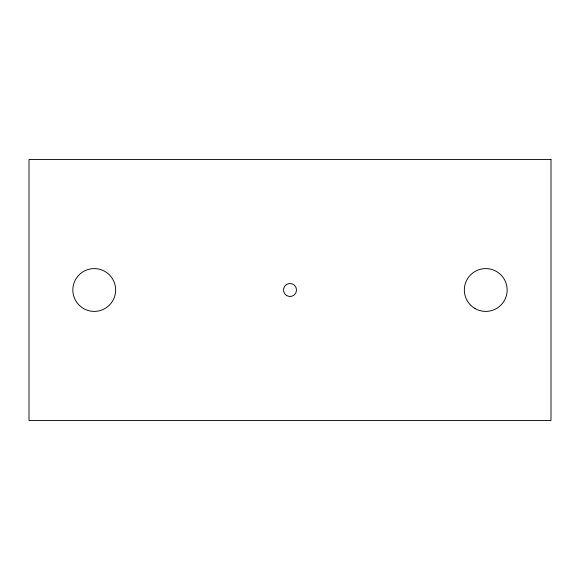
<?xml version="1.0" encoding="UTF-8"?>
<svg xmlns="http://www.w3.org/2000/svg" width="580" height="580" viewBox="0 0 580 580"><rect width="100%" height="100%" fill="white"/><g stroke="black" fill="none" stroke-linecap="round" stroke-linejoin="round"><path stroke-width="0.87" d="M551 159.5L29 159.5L29 420.5L551 420.5L551 159.5M286.738 295.648A6.525 6.525 0 0 0 296.525 290A6.525 6.525 0 0 0 286.738 284.352A6.525 6.525 0 0 0 286.738 295.648M475.049 308.538A21.402 21.402 0 0 0 507.152 290A21.402 21.402 0 0 0 475.049 271.462A21.402 21.402 0 0 0 475.049 308.538M83.549 308.538A21.402 21.402 0 0 0 115.652 290A21.402 21.402 0 0 0 83.549 271.462A21.402 21.402 0 0 0 83.549 308.538"/></g></svg>
